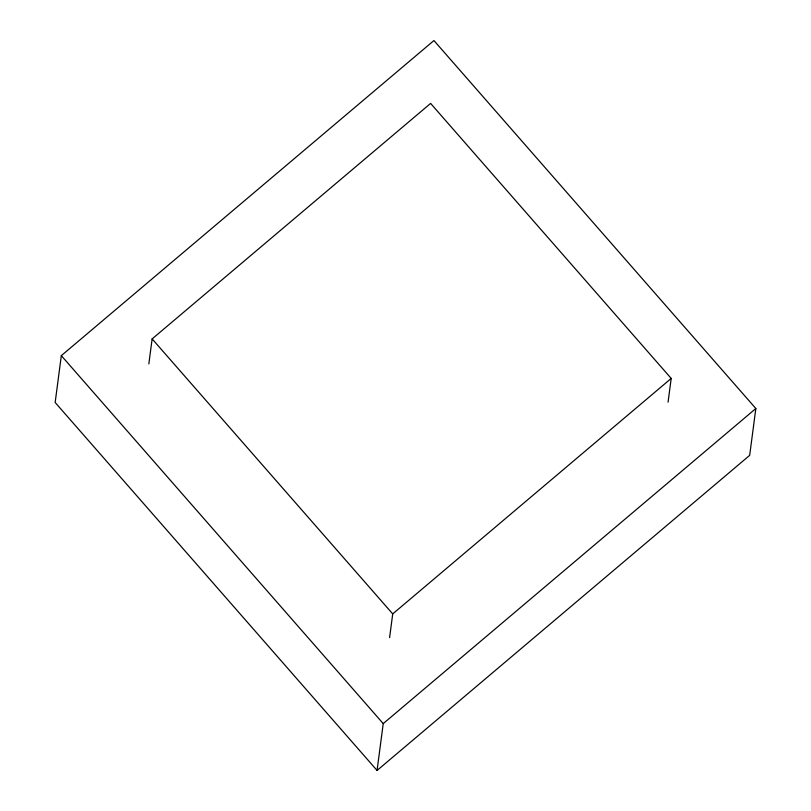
<?xml version="1.0" encoding="UTF-8"?>
<svg xmlns="http://www.w3.org/2000/svg" width="811" height="811" viewBox="0 0 811 811"><rect width="100%" height="100%" fill="white"/><g stroke="black" fill="none" stroke-linecap="round" stroke-linejoin="round"><path stroke-width="1.22" d="M61.322 355.644L55.158 402.479L377.064 770.45L749.678 455.356L755.842 408.521L433.936 40.55L61.322 355.644L383.228 723.615L377.064 770.45M148.849 363.886L152.133 338.907L430.611 103.413L671.194 378.423L668.071 402.155M389.594 637.639L392.717 613.907L671.194 378.423M383.228 723.615L755.842 408.521M152.133 338.907L392.717 613.907"/></g></svg>
